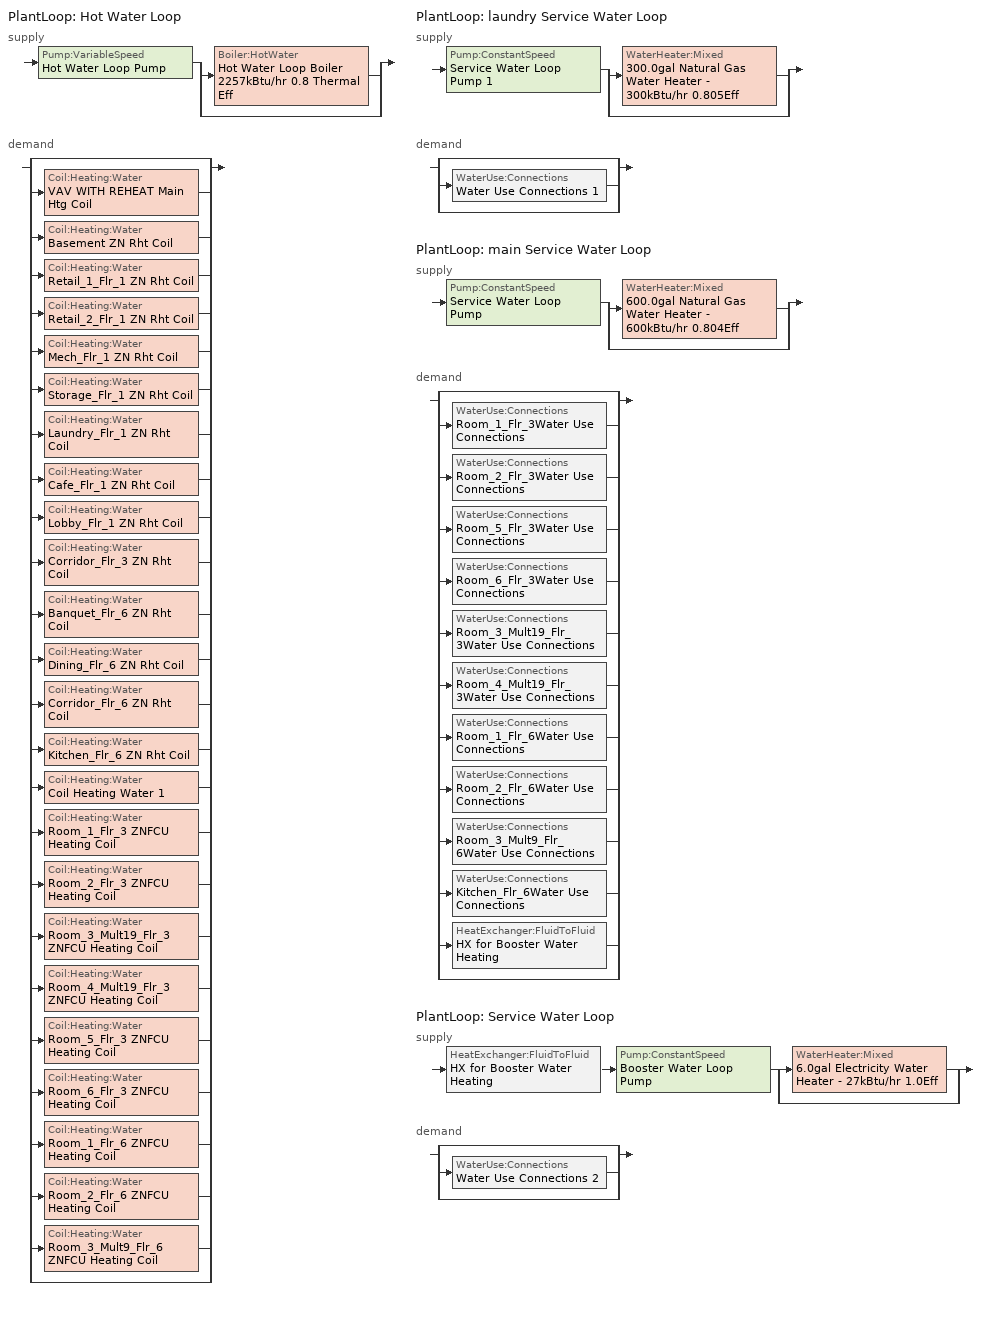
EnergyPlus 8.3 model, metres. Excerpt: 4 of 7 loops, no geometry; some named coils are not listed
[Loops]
PlantLoop 'Hot Water Loop'
 supply: Pump:VariableSpeed 'Hot Water Loop Pump' > split
  | Boiler:HotWater 'Hot Water Loop Boiler 2257kBtu/hr 0.8 Thermal Eff'
  | bypass
 demand: split
  | bypass
  | Coil:Heating:Water 'VAV WITH REHEAT Main Htg Coil'
  | Coil:Heating:Water 'Basement ZN Rht Coil'
  | Coil:Heating:Water 'Retail_1_Flr_1 ZN Rht Coil'
  | Coil:Heating:Water 'Retail_2_Flr_1 ZN Rht Coil'
  | Coil:Heating:Water 'Mech_Flr_1 ZN Rht Coil'
  | Coil:Heating:Water 'Storage_Flr_1 ZN Rht Coil'
  | Coil:Heating:Water 'Laundry_Flr_1 ZN Rht Coil'
  | Coil:Heating:Water 'Cafe_Flr_1 ZN Rht Coil'
  | Coil:Heating:Water 'Lobby_Flr_1 ZN Rht Coil'
  | Coil:Heating:Water 'Corridor_Flr_3 ZN Rht Coil'
  | Coil:Heating:Water 'Banquet_Flr_6 ZN Rht Coil'
  | Coil:Heating:Water 'Dining_Flr_6 ZN Rht Coil'
  | Coil:Heating:Water 'Corridor_Flr_6 ZN Rht Coil'
  | Coil:Heating:Water 'Kitchen_Flr_6 ZN Rht Coil'
  | Coil:Heating:Water 'Coil Heating Water 1'
  | Coil:Heating:Water 'Room_1_Flr_3 ZNFCU Heating Coil'
  | Coil:Heating:Water 'Room_2_Flr_3 ZNFCU Heating Coil'
  | Coil:Heating:Water 'Room_3_Mult19_Flr_3 ZNFCU Heating Coil'
  | Coil:Heating:Water 'Room_4_Mult19_Flr_3 ZNFCU Heating Coil'
  | Coil:Heating:Water 'Room_5_Flr_3 ZNFCU Heating Coil'
  | Coil:Heating:Water 'Room_6_Flr_3 ZNFCU Heating Coil'
  | Coil:Heating:Water 'Room_1_Flr_6 ZNFCU Heating Coil'
  | Coil:Heating:Water 'Room_2_Flr_6 ZNFCU Heating Coil'
  | Coil:Heating:Water 'Room_3_Mult9_Flr_6 ZNFCU Heating Coil'
  | bypass
PlantLoop 'laundry Service Water Loop'
 supply: Pump:ConstantSpeed 'Service Water Loop Pump 1' > split
  | WaterHeater:Mixed '300.0gal Natural Gas Water Heater - 300kBtu/hr 0.805Eff'
  | bypass
 demand: split
  | bypass
  | WaterUse:Connections 'Water Use Connections 1'
  | bypass
PlantLoop 'main Service Water Loop'
 supply: Pump:ConstantSpeed 'Service Water Loop Pump' > split
  | WaterHeater:Mixed '600.0gal Natural Gas Water Heater - 600kBtu/hr 0.804Eff'
  | bypass
 demand: split
  | bypass
  | WaterUse:Connections 'Room_1_Flr_3Water Use Connections'
  | WaterUse:Connections 'Room_2_Flr_3Water Use Connections'
  | WaterUse:Connections 'Room_5_Flr_3Water Use Connections'
  | WaterUse:Connections 'Room_6_Flr_3Water Use Connections'
  | WaterUse:Connections 'Room_3_Mult19_Flr_3Water Use Connections'
  | WaterUse:Connections 'Room_4_Mult19_Flr_3Water Use Connections'
  | WaterUse:Connections 'Room_1_Flr_6Water Use Connections'
  | WaterUse:Connections 'Room_2_Flr_6Water Use Connections'
  | WaterUse:Connections 'Room_3_Mult9_Flr_6Water Use Connections'
  | WaterUse:Connections 'Kitchen_Flr_6Water Use Connections'
  | HeatExchanger:FluidToFluid 'HX for Booster Water Heating'
  | bypass
PlantLoop 'Service Water Loop'
 supply: HeatExchanger:FluidToFluid 'HX for Booster Water Heating' > Pump:ConstantSpeed 'Booster Water Loop Pump' > split
  | WaterHeater:Mixed '6.0gal Electricity Water Heater - 27kBtu/hr 1.0Eff'
  | bypass
 demand: split
  | bypass
  | WaterUse:Connections 'Water Use Connections 2'
  | bypass
[Coil:Heating:Water] Availability Schedule=Always On Discrete; U-Factor Times Area Value {W/K}=Autosize; Maximum Water Flow Rate {m3/s}=Autosize; Performance Input Method=UFactorTimesAreaAndDesignWaterFlowRate; Rated Capacity {W}=Autosize; Rated Ratio for Air and Water Convection=0.5
Name | Rated Inlet Water Temperature {C} | Rated Inlet Air Temperature {C} | Rated Outlet Water Temperature {C} | Rated Outlet Air Temperature {C}
Banquet_Flr_6 ZN Rht Coil; Basement ZN Rht Coil; Cafe_Flr_1 ZN Rht Coil; Corridor_Flr_3 ZN Rht Coil; Corridor_Flr_6 ZN Rht Coil; Dining_Flr_6 ZN Rht Coil; Kitchen_Flr_6 ZN Rht Coil; Laundry_Flr_1 ZN Rht Coil; Lobby_Flr_1 ZN Rht Coil; Mech_Flr_1 ZN Rht Coil; Retail_1_Flr_1 ZN Rht Coil; Retail_2_Flr_1 ZN Rht Coil; Storage_Flr_1 ZN Rht Coil | 82.2222 | 16.6667 | 71.1111 | 40
Room_1_Flr_3 ZNFCU Heating Coil; Room_1_Flr_6 ZNFCU Heating Coil; Room_2_Flr_3 ZNFCU Heating Coil; Room_2_Flr_6 ZNFCU Heating Coil; Room_3_Mult19_Flr_3 ZNFCU Heating Coil; Room_3_Mult9_Flr_6 ZNFCU Heating Coil; Room_4_Mult19_Flr_3 ZNFCU Heating Coil; Room_5_Flr_3 ZNFCU Heating Coil; Room_6_Flr_3 ZNFCU Heating Coil | 82.2 | 16.6 | 71.1 | 32.2
[PlantLoop] Fluid Type=Water; Maximum Loop Flow Rate {m3/s}=Autosize; Minimum Loop Flow Rate {m3/s}=0; Plant Loop Volume {m3}=Autocalculate; Load Distribution Scheme=Optimal
Name | Plant Equipment Operation Scheme | Maximum Loop Temperature {C} | Minimum Loop Temperature {C}
Hot Water Loop | Hot Water Loop Operation Schemes | 100 | 10
laundry Service Water Loop | laundry Service Water Loop Operation Schemes | 60 | 10
main Service Water Loop | main Service Water Loop Operation Schemes | 60 | 10
Service Water Loop | Service Water Loop Operation Schemes | 100 | 0
[Sizing:Plant] Loop Type=Heating; Sizing Option=NonCoincident; Zone Timesteps in Averaging Window=1; Coincident Sizing Factor Mode=None
Name | Design Loop Exit Temperature {C} | Loop Design Temperature Difference {deltaC}
Hot Water Loop | 60 | 11.1111
laundry Service Water Loop; main Service Water Loop | 60 | 5
Service Water Loop | 82.2222 | 5
[Pump:ConstantSpeed] Rated Flow Rate {m3/s}=Autosize; Rated Power Consumption {W}=Autosize; Fraction of Motor Inefficiencies to Fluid Stream=0; Pump Control Type=Intermittent
Name | Rated Pump Head {Pa} | Motor Efficiency
Service Water Loop Pump 1 | 0.001 | 1
Service Water Loop Pump | 29891 | 0.3
Booster Water Loop Pump | 0 | 1
[SetpointManager:Scheduled] Control Variable=Temperature
Name | Schedule
Hot water loop setpoint manager | Hot Water Loop Temp - 140F
Service hot water setpoint manager 1 | Service Water Loop Temp - 140.0F 1
Service hot water setpoint manager | Service Water Loop Temp - 140.0F
Hot water booster setpoint manager | Service Water Booster Temp - 180.0F
[Pump:VariableSpeed]
Hot Water Loop Pump: Rated Flow Rate {m3/s}=Autosize; Rated Pump Head {Pa}=179344; Rated Power Consumption {W}=Autosize; Motor Efficiency=0.9; Fraction of Motor Inefficiencies to Fluid Stream=0; Coefficient 1 of the Part Load Performance Curve=0; Coefficient 2 of the Part Load Performance Curve=1; Coefficient 3 of the Part Load Performance Curve=0; Coefficient 4 of the Part Load Performance Curve=0; Minimum Flow Rate {m3/s}=0; Pump Control Type=Intermittent
[PlantEquipmentOperationSchemes] Control Scheme Object Type 1=PlantEquipmentOperation:HeatingLoad; Control Scheme Schedule Name 1=Always On Discrete
Hot Water Loop Operation Schemes: Control Scheme Name 1=Hot Water Loop Heating Operation Scheme
laundry Service Water Loop Operation Schemes: Control Scheme Name 1=laundry Service Water Loop Heating Operation Scheme
main Service Water Loop Operation Schemes: Control Scheme Name 1=main Service Water Loop Heating Operation Scheme
Service Water Loop Operation Schemes: Control Scheme Name 1=Service Water Loop Heating Operation Scheme; Control Scheme Object Type 2=PlantEquipmentOperation:Uncontrolled; Control Scheme Name 2=Service Water Loop Uncontrolled Operation Scheme; Control Scheme Schedule Name 2=Always On Discrete
[PlantEquipmentList]
Hot Water Loop Heating Equipment List: Boiler:HotWater, Hot Water Loop Boiler 2257kBtu/hr 0.8 Thermal Eff
laundry Service Water Loop Heating Equipment List: WaterHeater:Mixed, 300.0gal Natural Gas Water Heater - 300kBtu/hr 0.805Eff
main Service Water Loop Heating Equipment List: WaterHeater:Mixed, 600.0gal Natural Gas Water Heater - 600kBtu/hr 0.804Eff
Service Water Loop Heating Equipment List: WaterHeater:Mixed, 6.0gal Electricity Water Heater - 27kBtu/hr 1.0Eff
Service Water Loop Uncontrolled Equipment List: HeatExchanger:FluidToFluid, HX for Booster Water Heating
[Boiler:HotWater]
Hot Water Loop Boiler 2257kBtu/hr 0.8 Thermal Eff: Fuel Type=NaturalGas; Nominal Capacity {W}=Autosize; Nominal Thermal Efficiency=0.8; Efficiency Curve Temperature Evaluation Variable=LeavingBoiler; Normalized Boiler Efficiency Curve=Boiler with No Minimum Turndown; Design Water Outlet Temperature {C}=81; Design Water Flow Rate {m3/s}=Autosize; Minimum Part Load Ratio=0; Maximum Part Load Ratio=1.2; Optimum Part Load Ratio=1; Water Outlet Upper Temperature Limit {C}=95; Boiler Flow Mode=LeavingSetpointModulated; Parasitic Electric Load {W}=0; Sizing Factor=1.2
[PlantEquipmentOperation:HeatingLoad] Load Range Lower Limit 1 {W}=0; Load Range Upper Limit 1 {W}=1000000000
Name | Range Equipment List Name 1
Hot Water Loop Heating Operation Scheme | Hot Water Loop Heating Equipment List
laundry Service Water Loop Heating Operation Scheme | laundry Service Water Loop Heating Equipment List
main Service Water Loop Heating Operation Scheme | main Service Water Loop Heating Equipment List
Service Water Loop Heating Operation Scheme | Service Water Loop Heating Equipment List
[WaterHeater:Mixed] Deadband Temperature Difference {deltaC}=2; Maximum Temperature Limit {C}=82.2222; Heater Control Type=Cycle; Heater Ignition Minimum Flow Rate {m3/s}=0; Heater Ignition Delay {s}=0; Off Cycle Parasitic Heat Fraction to Tank=0.8; On Cycle Parasitic Heat Fraction to Tank=0; Ambient Temperature Indicator=Zone; Off Cycle Loss Fraction to Zone=1; On Cycle Loss Fraction to Zone=1; Use Side Effectiveness=1; Source Side Effectiveness=1; Use Side Design Flow Rate {m3/s}=Autosize; Source Side Design Flow Rate {m3/s}=Autosize; Indirect Water Heating Recovery Time {hr}=1.5
Name | Tank Volume {m3} | Setpoint Temperature Schedule | Heater Maximum Capacity {W} | Heater Fuel Type | Heater Thermal Efficiency | Off Cycle Parasitic Fuel Consumption Rate {W} | Off Cycle Parasitic Fuel Type | On Cycle Parasitic Fuel Consumption Rate {W} | On Cycle Parasitic Fuel Type | Ambient Temperature Schedule | Ambient Temperature Zone | Off Cycle Loss Coefficient to Ambient Temperature {W/K} | On Cycle Loss Coefficient to Ambient Temperature {W/K}
300.0gal Natural Gas Water Heater - 300kBtu/hr 0.805Eff | 1.13562 | Service Water Loop Temp - 140.0F 1 | 87921.3 | NaturalGas | 0.804865 | 0 | NaturalGas | 0 | NaturalGas | Schedule Ruleset 33 | Basement ZN | 10.9979 | 10.9979
600.0gal Natural Gas Water Heater - 600kBtu/hr 0.804Eff | 2.27125 | Service Water Loop Temp - 140.0F | 175843 | NaturalGas | 0.803674 | 2301 | NaturalGas | 2301 | NaturalGas | Schedule Ruleset 1 | Basement ZN | 16.6129 | 16.6129
6.0gal Electricity Water Heater - 27kBtu/hr 1.0Eff | 0.0227125 | Service Water Booster Temp - 180.0F | 7999.96 | Electricity | 1 | 0 | Electricity | 0 | Electricity | Schedule Ruleset 36 | Kitchen_Flr_6 ZN | 0.796809 | 0.796809
[WaterUse:Connections]
Name | Water Use Equipment Name 1
Water Use Connections 1 | Laundry Service Water Use 30.6gal/min
Room_1_Flr_3Water Use Connections | Room_1_Flr_3 Service Water Use 0.08gal/min
Room_2_Flr_3Water Use Connections | Room_2_Flr_3 Service Water Use 0.08gal/min
Room_5_Flr_3Water Use Connections | Room_5_Flr_3 Service Water Use 0.08gal/min
Room_6_Flr_3Water Use Connections | Room_6_Flr_3 Service Water Use 0.08gal/min
Room_3_Mult19_Flr_3Water Use Connections | Room_3_Mult19_Flr_3 Service Water Use 1.58gal/min
Room_4_Mult19_Flr_3Water Use Connections | Room_4_Mult19_Flr_3 Service Water Use 1.58gal/min
Room_1_Flr_6Water Use Connections | Room_1_Flr_6 Service Water Use 0.02gal/min
Room_2_Flr_6Water Use Connections | Room_2_Flr_6 Service Water Use 0.02gal/min
Room_3_Mult9_Flr_6Water Use Connections | Room_3_Mult9_Flr_6 Service Water Use 0.19gal/min
Kitchen_Flr_6Water Use Connections | Kitchen_Flr_6 Service Water Use 2.22gal/min
Water Use Connections 2 | Booster Water Fixture - 1.33 gal/min at 180.0F
[WaterUse:Equipment]
Name | Peak Flow Rate {m3/s} | Flow Rate Fraction Schedule | Target Temperature Schedule | Sensible Fraction Schedule
Laundry Service Water Use 30.6gal/min | 0.00193026 | HotelLarge LAUNDRY_SWH_SCH | Schedule Ruleset 35
Room_1_Flr_3 Service Water Use 0.08gal/min | 5.25752e-06 | HotelLarge GuestRoom_SWH_Sch | Schedule Ruleset 3 | Schedule Ruleset 5
Room_2_Flr_3 Service Water Use 0.08gal/min | 5.25752e-06 | HotelLarge GuestRoom_SWH_Sch | Schedule Ruleset 6 | Schedule Ruleset 8
Room_5_Flr_3 Service Water Use 0.08gal/min | 5.25752e-06 | HotelLarge GuestRoom_SWH_Sch | Schedule Ruleset 9 | Schedule Ruleset 11
Room_6_Flr_3 Service Water Use 0.08gal/min | 5.25752e-06 | HotelLarge GuestRoom_SWH_Sch | Schedule Ruleset 12 | Schedule Ruleset 14
Room_3_Mult19_Flr_3 Service Water Use 1.58gal/min | 9.98928e-05 | HotelLarge GuestRoom_SWH_Sch | Schedule Ruleset 15 | Schedule Ruleset 17
Room_4_Mult19_Flr_3 Service Water Use 1.58gal/min | 9.98928e-05 | HotelLarge GuestRoom_SWH_Sch | Schedule Ruleset 18 | Schedule Ruleset 20
Room_1_Flr_6 Service Water Use 0.02gal/min | 1.31438e-06 | HotelLarge GuestRoom_SWH_Sch | Schedule Ruleset 21 | Schedule Ruleset 23
Room_2_Flr_6 Service Water Use 0.02gal/min | 1.31438e-06 | HotelLarge GuestRoom_SWH_Sch | Schedule Ruleset 24 | Schedule Ruleset 26
Room_3_Mult9_Flr_6 Service Water Use 0.19gal/min | 1.18294e-05 | HotelLarge GuestRoom_SWH_Sch | Schedule Ruleset 27 | Schedule Ruleset 29
Kitchen_Flr_6 Service Water Use 2.22gal/min | 0.00014006 | HotelLarge BLDG_SWH_SCH | Schedule Ruleset 30 | Schedule Ruleset 32
Booster Water Fixture - 1.33 gal/min at 180.0F | 8.391e-05 | HotelLarge BLDG_SWH_SCH | Schedule Ruleset 38
[HeatExchanger:FluidToFluid]
HX for Booster Water Heating: Loop Demand Side Design Flow Rate {m3/s}=Autosize; Loop Supply Side Design Flow Rate {m3/s}=Autosize; Heat Exchange Model Type=Ideal; Heat Exchanger U-Factor Times Area Value {W/K}=Autosize; Control Type=UncontrolledOn; Minimum Temperature Difference to Activate Heat Exchanger {deltaC}=0.01; Heat Transfer Metering End Use Type=LoopToLoop; Component Override Cooling Control Temperature Mode=Loop; Sizing Factor=1; Operation Minimum Temperature Limit {C}=0; Operation Maximum Temperature Limit {C}=100
[PlantEquipmentOperation:Uncontrolled]
Service Water Loop Uncontrolled Operation Scheme: Equipment List=Service Water Loop Uncontrolled Equipment List
[Schedule:Day:Interval]
Hot Water Loop Temp - 140F Default; Schedule Day 49; Schedule Day 54; Schedule Day 57; Schedule Day 60; Schedule Day 63; Schedule Day 66; Schedule Day 69; Schedule Day 72; Schedule Day 75; Schedule Day 78; Schedule Day 85; Service Water Loop Temp - 140.0F Default; Service Water Loop Temp - 140.0F Default 1: No, 24:00, 60
HotelLarge BLDG_SWH_SCH Default: No, 01:00, 0.25, 05:00, 0.2, 06:00, 0.3, 09:00, 0.5, 10:00, 0.55, 12:00, 0.5, 14:00, 0.4, 17:00, 0.3, 18:00, 0.4, 20:00, 0.5, 21:00, 0.4, 22:00, 0.5, 23:00, 0.4, 24:00, 0.2
HotelLarge BLDG_SWH_SCH Summer Design Day; HotelLarge BLDG_SWH_SCH Summer Design Day 1: No, 01:00, 0.2, 04:00, 0.15, 05:00, 0.2, 06:00, 0.25, 07:00, 0.5, 08:00, 0.6, 09:00, 0.55, 10:00, 0.45, 11:00, 0.4, 12:00, 0.45, 13:00, 0.4, 14:00, 0.35, 17:00, 0.3, 18:00, 0.4, 19:00, 0.55, 20:00, 0.6, 21:00, 0.5, 22:00, 0.55, 23:00, 0.45, 24:00, 0.25
HotelLarge BLDG_SWH_SCH Summer Design Day 2; HotelLarge BLDG_SWH_SCH Winter Design Day: No, 01:00, 0.2, 04:00, 0.15, 05:00, 0.2, 06:00, 0.25, 07:00, 0.4, 10:00, 0.5, 11:00, 0.45, 13:00, 0.5, 14:00, 0.45, 16:00, 0.4, 17:00, 0.35, 18:00, 0.4, 20:00, 0.55, 21:00, 0.5, 22:00, 0.55, 23:00, 0.4, 24:00, 0.3
HotelLarge GuestRoom_SWH_Sch Default; HotelLarge GuestRoom_SWH_Sch Summer Design Day; HotelLarge GuestRoom_SWH_Sch Winter Design Day: No, 01:00, 0.2, 04:00, 0.15, 05:00, 0.2, 06:00, 0.25, 07:00, 0.35, 08:00, 0.6, 09:00, 0.8, 10:00, 0.55, 11:00, 0.4, 12:00, 0.3, 17:00, 0.2, 18:00, 0.25, 19:00, 0.3, 22:00, 0.4, 23:00, 0.6, 24:00, 0.35
HotelLarge GuestRoom_SWH_Sch Summer Design Day 1: No, 01:00, 0.2, 04:00, 0.15, 05:00, 0.2, 06:00, 0.35, 07:00, 0.6, 08:00, 0.8, 09:00, 0.55, 10:00, 0.4, 11:00, 0.3, 17:00, 0.2, 18:00, 0.3, 19:00, 0.55, 21:00, 0.4, 22:00, 0.6, 23:00, 0.45, 24:00, 0.25
HotelLarge LAUNDRY_SWH_SCH Default; HotelLarge LAUNDRY_SWH_SCH Summer Design Day; HotelLarge LAUNDRY_SWH_SCH Winter Design Day: No, 17:00, 0, 24:00, 1
Schedule Day 47; Schedule Day 83; Schedule Day 88: No, 24:00, 22
Schedule Day 51; Schedule Day 56; Schedule Day 59; Schedule Day 62; Schedule Day 65; Schedule Day 68; Schedule Day 71; Schedule Day 74; Schedule Day 77; Schedule Day 80: No, 24:00, 0.05
Schedule Day 90; Service Water Booster Temp - 180.0F Default: No, 24:00, 82.2222
[Schedule:Week:Daily]
Schedule:Week:Daily {8f6d0388-2c58-4b3a-bce6-13d0ed936f93}: Hot Water Loop Temp - 140F Default, Hot Water Loop Temp - 140F Default, Hot Water Loop Temp - 140F Default, Hot Water Loop Temp - 140F Default, Hot Water Loop Temp - 140F Default, Hot Water Loop Temp - 140F Default, Hot Water Loop Temp - 140F Default, Hot Water Loop Temp - 140F Default, Hot Water Loop Temp - 140F Default, Hot Water Loop Temp - 140F Default, Hot Water Loop Temp - 140F Default, Hot Water Loop Temp - 140F Default
Schedule:Week:Daily {3d35f0be-9530-4dc7-bc16-d38d18baa3c0}: HotelLarge BLDG_SWH_SCH Default, HotelLarge BLDG_SWH_SCH Summer Design Day 1, HotelLarge BLDG_SWH_SCH Summer Design Day 1, HotelLarge BLDG_SWH_SCH Summer Design Day 1, HotelLarge BLDG_SWH_SCH Summer Design Day 1, HotelLarge BLDG_SWH_SCH Summer Design Day 1, HotelLarge BLDG_SWH_SCH Summer Design Day 2, HotelLarge BLDG_SWH_SCH Default, HotelLarge BLDG_SWH_SCH Summer Design Day, HotelLarge BLDG_SWH_SCH Winter Design Day, HotelLarge BLDG_SWH_SCH Default, HotelLarge BLDG_SWH_SCH Default
Schedule:Week:Daily {be5e38c4-8b3b-4a73-ba1f-d45ef2aa59ef}: HotelLarge GuestRoom_SWH_Sch Default, HotelLarge GuestRoom_SWH_Sch Summer Design Day 1, HotelLarge GuestRoom_SWH_Sch Summer Design Day 1, HotelLarge GuestRoom_SWH_Sch Summer Design Day 1, HotelLarge GuestRoom_SWH_Sch Summer Design Day 1, HotelLarge GuestRoom_SWH_Sch Summer Design Day 1, HotelLarge GuestRoom_SWH_Sch Default, HotelLarge GuestRoom_SWH_Sch Default, HotelLarge GuestRoom_SWH_Sch Summer Design Day, HotelLarge GuestRoom_SWH_Sch Winter Design Day, HotelLarge GuestRoom_SWH_Sch Default, HotelLarge GuestRoom_SWH_Sch Default
Schedule:Week:Daily {f4f42971-1bb0-493a-ab6b-0249f6b6b789}: HotelLarge LAUNDRY_SWH_SCH Default, HotelLarge LAUNDRY_SWH_SCH Default, HotelLarge LAUNDRY_SWH_SCH Default, HotelLarge LAUNDRY_SWH_SCH Default, HotelLarge LAUNDRY_SWH_SCH Default, HotelLarge LAUNDRY_SWH_SCH Default, HotelLarge LAUNDRY_SWH_SCH Default, HotelLarge LAUNDRY_SWH_SCH Default, HotelLarge LAUNDRY_SWH_SCH Summer Design Day, HotelLarge LAUNDRY_SWH_SCH Winter Design Day, HotelLarge LAUNDRY_SWH_SCH Default, HotelLarge LAUNDRY_SWH_SCH Default
Schedule:Week:Daily {c01295ca-7c2d-4bbd-a06d-b6b2c39ae3f9}: Schedule Day 47, Schedule Day 47, Schedule Day 47, Schedule Day 47, Schedule Day 47, Schedule Day 47, Schedule Day 47, Schedule Day 47, Schedule Day 47, Schedule Day 47, Schedule Day 47, Schedule Day 47
Schedule:Week:Daily {a4b460a6-0f30-4415-931c-aac30c73fc1a}: Schedule Day 59, Schedule Day 59, Schedule Day 59, Schedule Day 59, Schedule Day 59, Schedule Day 59, Schedule Day 59, Schedule Day 59, Schedule Day 59, Schedule Day 59, Schedule Day 59, Schedule Day 59
Schedule:Week:Daily {cfa8e299-9231-4df1-860d-f5114da49fbc}: Schedule Day 60, Schedule Day 60, Schedule Day 60, Schedule Day 60, Schedule Day 60, Schedule Day 60, Schedule Day 60, Schedule Day 60, Schedule Day 60, Schedule Day 60, Schedule Day 60, Schedule Day 60
Schedule:Week:Daily {a0361e79-a15e-4b17-b1ba-ffba0f597f87}: Schedule Day 62, Schedule Day 62, Schedule Day 62, Schedule Day 62, Schedule Day 62, Schedule Day 62, Schedule Day 62, Schedule Day 62, Schedule Day 62, Schedule Day 62, Schedule Day 62, Schedule Day 62
Schedule:Week:Daily {7573e61b-ed01-4d1f-a3b5-21a7562cfc65}: Schedule Day 63, Schedule Day 63, Schedule Day 63, Schedule Day 63, Schedule Day 63, Schedule Day 63, Schedule Day 63, Schedule Day 63, Schedule Day 63, Schedule Day 63, Schedule Day 63, Schedule Day 63
Schedule:Week:Daily {a2c9d0d7-5e76-465b-ada2-f76b51c2d1ff}: Schedule Day 65, Schedule Day 65, Schedule Day 65, Schedule Day 65, Schedule Day 65, Schedule Day 65, Schedule Day 65, Schedule Day 65, Schedule Day 65, Schedule Day 65, Schedule Day 65, Schedule Day 65
Schedule:Week:Daily {e3aedeca-299d-4379-a99b-5ae303b3d09b}: Schedule Day 66, Schedule Day 66, Schedule Day 66, Schedule Day 66, Schedule Day 66, Schedule Day 66, Schedule Day 66, Schedule Day 66, Schedule Day 66, Schedule Day 66, Schedule Day 66, Schedule Day 66
Schedule:Week:Daily {6de94c3c-9381-4734-986a-4b7ff83c699c}: Schedule Day 68, Schedule Day 68, Schedule Day 68, Schedule Day 68, Schedule Day 68, Schedule Day 68, Schedule Day 68, Schedule Day 68, Schedule Day 68, Schedule Day 68, Schedule Day 68, Schedule Day 68
Schedule:Week:Daily {4a00c00a-2be2-4101-805c-631a7dad1cb2}: Schedule Day 69, Schedule Day 69, Schedule Day 69, Schedule Day 69, Schedule Day 69, Schedule Day 69, Schedule Day 69, Schedule Day 69, Schedule Day 69, Schedule Day 69, Schedule Day 69, Schedule Day 69
Schedule:Week:Daily {aca8b157-fd43-4891-a6f1-dea2b83a0dee}: Schedule Day 71, Schedule Day 71, Schedule Day 71, Schedule Day 71, Schedule Day 71, Schedule Day 71, Schedule Day 71, Schedule Day 71, Schedule Day 71, Schedule Day 71, Schedule Day 71, Schedule Day 71
Schedule:Week:Daily {cac93b8c-0977-4930-b21f-9037cbb0cec0}: Schedule Day 72, Schedule Day 72, Schedule Day 72, Schedule Day 72, Schedule Day 72, Schedule Day 72, Schedule Day 72, Schedule Day 72, Schedule Day 72, Schedule Day 72, Schedule Day 72, Schedule Day 72
Schedule:Week:Daily {d3f71021-8d91-4dec-8ec1-50529f5b7680}: Schedule Day 74, Schedule Day 74, Schedule Day 74, Schedule Day 74, Schedule Day 74, Schedule Day 74, Schedule Day 74, Schedule Day 74, Schedule Day 74, Schedule Day 74, Schedule Day 74, Schedule Day 74
Schedule:Week:Daily {ad45f4a3-650a-4a88-8d13-0ce1a46e13c7}: Schedule Day 75, Schedule Day 75, Schedule Day 75, Schedule Day 75, Schedule Day 75, Schedule Day 75, Schedule Day 75, Schedule Day 75, Schedule Day 75, Schedule Day 75, Schedule Day 75, Schedule Day 75
Schedule:Week:Daily {689ba7ff-39ee-4b6b-8489-ceb1078663fe}: Schedule Day 77, Schedule Day 77, Schedule Day 77, Schedule Day 77, Schedule Day 77, Schedule Day 77, Schedule Day 77, Schedule Day 77, Schedule Day 77, Schedule Day 77, Schedule Day 77, Schedule Day 77
Schedule:Week:Daily {95035c70-12ff-4b8f-b006-d7d405c234ca}: Schedule Day 49, Schedule Day 49, Schedule Day 49, Schedule Day 49, Schedule Day 49, Schedule Day 49, Schedule Day 49, Schedule Day 49, Schedule Day 49, Schedule Day 49, Schedule Day 49, Schedule Day 49
Schedule:Week:Daily {bac95b49-935d-48eb-9f3e-ba238fc22ae3}: Schedule Day 78, Schedule Day 78, Schedule Day 78, Schedule Day 78, Schedule Day 78, Schedule Day 78, Schedule Day 78, Schedule Day 78, Schedule Day 78, Schedule Day 78, Schedule Day 78, Schedule Day 78
Schedule:Week:Daily {20ad76cd-9075-4d71-ab2e-b5cde2f59443}: Schedule Day 80, Schedule Day 80, Schedule Day 80, Schedule Day 80, Schedule Day 80, Schedule Day 80, Schedule Day 80, Schedule Day 80, Schedule Day 80, Schedule Day 80, Schedule Day 80, Schedule Day 80
Schedule:Week:Daily {d9a9e23b-c988-4a7c-be00-811793676e8a}: Schedule Day 83, Schedule Day 83, Schedule Day 83, Schedule Day 83, Schedule Day 83, Schedule Day 83, Schedule Day 83, Schedule Day 83, Schedule Day 83, Schedule Day 83, Schedule Day 83, Schedule Day 83
Schedule:Week:Daily {f0c9baa7-74a5-4e2d-a121-470bb19893d3}: Schedule Day 85, Schedule Day 85, Schedule Day 85, Schedule Day 85, Schedule Day 85, Schedule Day 85, Schedule Day 85, Schedule Day 85, Schedule Day 85, Schedule Day 85, Schedule Day 85, Schedule Day 85
Schedule:Week:Daily {ea8ab119-4ca3-413d-a69b-074cecdb4258}: Schedule Day 88, Schedule Day 88, Schedule Day 88, Schedule Day 88, Schedule Day 88, Schedule Day 88, Schedule Day 88, Schedule Day 88, Schedule Day 88, Schedule Day 88, Schedule Day 88, Schedule Day 88
Schedule:Week:Daily {e043c6a6-65e4-4e10-938c-0e4dc01cb3be}: Schedule Day 90, Schedule Day 90, Schedule Day 90, Schedule Day 90, Schedule Day 90, Schedule Day 90, Schedule Day 90, Schedule Day 90, Schedule Day 90, Schedule Day 90, Schedule Day 90, Schedule Day 90
Schedule:Week:Daily {7a532c2d-d5b9-495b-bdfc-fe5c39d23dfe}: Schedule Day 51, Schedule Day 51, Schedule Day 51, Schedule Day 51, Schedule Day 51, Schedule Day 51, Schedule Day 51, Schedule Day 51, Schedule Day 51, Schedule Day 51, Schedule Day 51, Schedule Day 51
Schedule:Week:Daily {ee468a76-1161-4f3d-9851-e65471a1c1a8}: Schedule Day 54, Schedule Day 54, Schedule Day 54, Schedule Day 54, Schedule Day 54, Schedule Day 54, Schedule Day 54, Schedule Day 54, Schedule Day 54, Schedule Day 54, Schedule Day 54, Schedule Day 54
Schedule:Week:Daily {2671b539-ce57-4df9-8687-db2922ca781c}: Schedule Day 56, Schedule Day 56, Schedule Day 56, Schedule Day 56, Schedule Day 56, Schedule Day 56, Schedule Day 56, Schedule Day 56, Schedule Day 56, Schedule Day 56, Schedule Day 56, Schedule Day 56
Schedule:Week:Daily {19a99646-81bf-4658-96ff-a6a7366e7b08}: Schedule Day 57, Schedule Day 57, Schedule Day 57, Schedule Day 57, Schedule Day 57, Schedule Day 57, Schedule Day 57, Schedule Day 57, Schedule Day 57, Schedule Day 57, Schedule Day 57, Schedule Day 57
Schedule:Week:Daily {378a4508-b1c8-40a7-938a-bbef40fc1049}: Service Water Booster Temp - 180.0F Default, Service Water Booster Temp - 180.0F Default, Service Water Booster Temp - 180.0F Default, Service Water Booster Temp - 180.0F Default, Service Water Booster Temp - 180.0F Default, Service Water Booster Temp - 180.0F Default, Service Water Booster Temp - 180.0F Default, Service Water Booster Temp - 180.0F Default, Service Water Booster Temp - 180.0F Default, Service Water Booster Temp - 180.0F Default, Service Water Booster Temp - 180.0F Default, Service Water Booster Temp - 180.0F Default
Schedule:Week:Daily {fbb6773a-6541-4f49-9c5c-924c96e630b3}: Service Water Loop Temp - 140.0F Default, Service Water Loop Temp - 140.0F Default, Service Water Loop Temp - 140.0F Default, Service Water Loop Temp - 140.0F Default, Service Water Loop Temp - 140.0F Default, Service Water Loop Temp - 140.0F Default, Service Water Loop Temp - 140.0F Default, Service Water Loop Temp - 140.0F Default, Service Water Loop Temp - 140.0F Default, Service Water Loop Temp - 140.0F Default, Service Water Loop Temp - 140.0F Default, Service Water Loop Temp - 140.0F Default
Schedule:Week:Daily {6c9e4eac-4d04-4d0c-853f-7f4c49f48900}: Service Water Loop Temp - 140.0F Default 1, Service Water Loop Temp - 140.0F Default 1, Service Water Loop Temp - 140.0F Default 1, Service Water Loop Temp - 140.0F Default 1, Service Water Loop Temp - 140.0F Default 1, Service Water Loop Temp - 140.0F Default 1, Service Water Loop Temp - 140.0F Default 1, Service Water Loop Temp - 140.0F Default 1, Service Water Loop Temp - 140.0F Default 1, Service Water Loop Temp - 140.0F Default 1, Service Water Loop Temp - 140.0F Default 1, Service Water Loop Temp - 140.0F Default 1
[Schedule:Year]
Hot Water Loop Temp - 140F: Schedule:Week:Daily {8f6d0388-2c58-4b3a-bce6-13d0ed936f93}, 1, 1, 12, 31
HotelLarge BLDG_SWH_SCH: Schedule:Week:Daily {3d35f0be-9530-4dc7-bc16-d38d18baa3c0}, 1, 1, 12, 31
HotelLarge GuestRoom_SWH_Sch: Schedule:Week:Daily {be5e38c4-8b3b-4a73-ba1f-d45ef2aa59ef}, 1, 1, 12, 31
HotelLarge LAUNDRY_SWH_SCH: Schedule:Week:Daily {f4f42971-1bb0-493a-ab6b-0249f6b6b789}, 1, 1, 12, 31
Schedule Ruleset 1: Schedule:Week:Daily {c01295ca-7c2d-4bbd-a06d-b6b2c39ae3f9}, 1, 1, 12, 31
Schedule Ruleset 11: Schedule:Week:Daily {a4b460a6-0f30-4415-931c-aac30c73fc1a}, 1, 1, 12, 31
Schedule Ruleset 12: Schedule:Week:Daily {cfa8e299-9231-4df1-860d-f5114da49fbc}, 1, 1, 12, 31
Schedule Ruleset 14: Schedule:Week:Daily {a0361e79-a15e-4b17-b1ba-ffba0f597f87}, 1, 1, 12, 31
Schedule Ruleset 15: Schedule:Week:Daily {7573e61b-ed01-4d1f-a3b5-21a7562cfc65}, 1, 1, 12, 31
Schedule Ruleset 17: Schedule:Week:Daily {a2c9d0d7-5e76-465b-ada2-f76b51c2d1ff}, 1, 1, 12, 31
Schedule Ruleset 18: Schedule:Week:Daily {e3aedeca-299d-4379-a99b-5ae303b3d09b}, 1, 1, 12, 31
Schedule Ruleset 20: Schedule:Week:Daily {6de94c3c-9381-4734-986a-4b7ff83c699c}, 1, 1, 12, 31
Schedule Ruleset 21: Schedule:Week:Daily {4a00c00a-2be2-4101-805c-631a7dad1cb2}, 1, 1, 12, 31
Schedule Ruleset 23: Schedule:Week:Daily {aca8b157-fd43-4891-a6f1-dea2b83a0dee}, 1, 1, 12, 31
Schedule Ruleset 24: Schedule:Week:Daily {cac93b8c-0977-4930-b21f-9037cbb0cec0}, 1, 1, 12, 31
Schedule Ruleset 26: Schedule:Week:Daily {d3f71021-8d91-4dec-8ec1-50529f5b7680}, 1, 1, 12, 31
Schedule Ruleset 27: Schedule:Week:Daily {ad45f4a3-650a-4a88-8d13-0ce1a46e13c7}, 1, 1, 12, 31
Schedule Ruleset 29: Schedule:Week:Daily {689ba7ff-39ee-4b6b-8489-ceb1078663fe}, 1, 1, 12, 31
Schedule Ruleset 3: Schedule:Week:Daily {95035c70-12ff-4b8f-b006-d7d405c234ca}, 1, 1, 12, 31
Schedule Ruleset 30: Schedule:Week:Daily {bac95b49-935d-48eb-9f3e-ba238fc22ae3}, 1, 1, 12, 31
Schedule Ruleset 32: Schedule:Week:Daily {20ad76cd-9075-4d71-ab2e-b5cde2f59443}, 1, 1, 12, 31
Schedule Ruleset 33: Schedule:Week:Daily {d9a9e23b-c988-4a7c-be00-811793676e8a}, 1, 1, 12, 31
Schedule Ruleset 35: Schedule:Week:Daily {f0c9baa7-74a5-4e2d-a121-470bb19893d3}, 1, 1, 12, 31
Schedule Ruleset 36: Schedule:Week:Daily {ea8ab119-4ca3-413d-a69b-074cecdb4258}, 1, 1, 12, 31
Schedule Ruleset 38: Schedule:Week:Daily {e043c6a6-65e4-4e10-938c-0e4dc01cb3be}, 1, 1, 12, 31
Schedule Ruleset 5: Schedule:Week:Daily {7a532c2d-d5b9-495b-bdfc-fe5c39d23dfe}, 1, 1, 12, 31
Schedule Ruleset 6: Schedule:Week:Daily {ee468a76-1161-4f3d-9851-e65471a1c1a8}, 1, 1, 12, 31
Schedule Ruleset 8: Schedule:Week:Daily {2671b539-ce57-4df9-8687-db2922ca781c}, 1, 1, 12, 31
Schedule Ruleset 9: Schedule:Week:Daily {19a99646-81bf-4658-96ff-a6a7366e7b08}, 1, 1, 12, 31
Service Water Booster Temp - 180.0F: Schedule:Week:Daily {378a4508-b1c8-40a7-938a-bbef40fc1049}, 1, 1, 12, 31
Service Water Loop Temp - 140.0F: Schedule:Week:Daily {fbb6773a-6541-4f49-9c5c-924c96e630b3}, 1, 1, 12, 31
Service Water Loop Temp - 140.0F 1: Schedule:Week:Daily {6c9e4eac-4d04-4d0c-853f-7f4c49f48900}, 1, 1, 12, 31
[Schedule:Constant]
Always On Discrete: Hourly Value=1
[Curve:Cubic]
Boiler with No Minimum Turndown: Coefficient1 Constant=0.7463; Coefficient2 x=1.3196; Coefficient3 x**2=-2.2154; Coefficient4 x**3=1.1674; Minimum Value of x {BasedOnField A2}=0; Maximum Value of x {BasedOnField A2}=1.3
